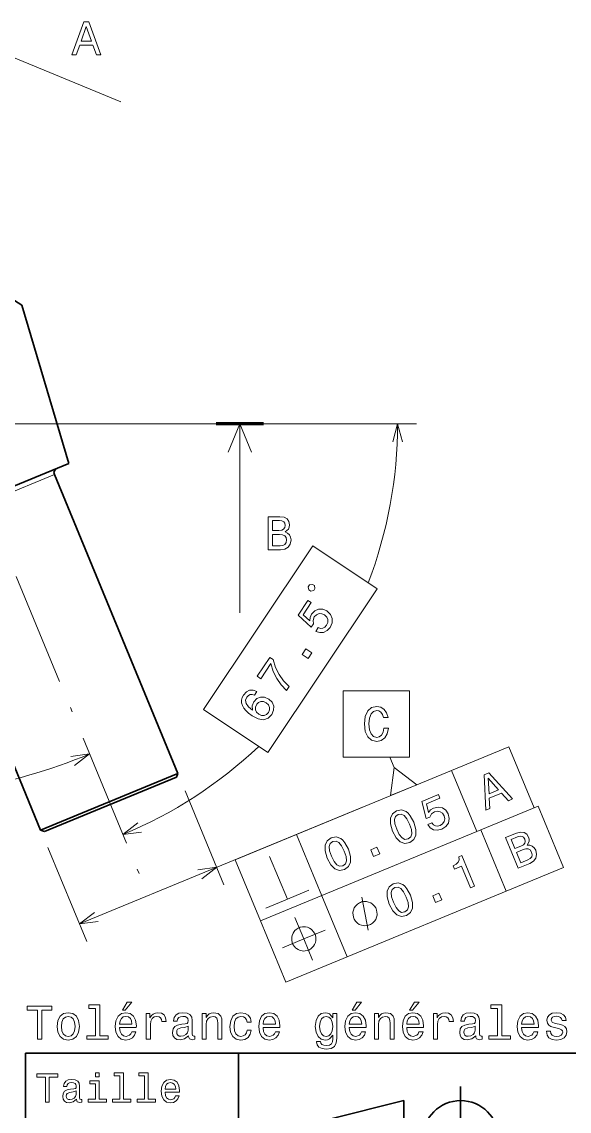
# Model space of a CAD drawing. Extents: x 0 to 420, y 0 to 297.
# Drawn here: x 219.6 to 277.5, y 63.9 to 179.1 of the extents above; entities that cross this region are included whole.
import ezdxf

# ---------------------------------------------------------------- set-up
doc = ezdxf.new("R2010")
doc.units = 0
doc.linetypes.add('DASHDOT', pattern=[18.5, 12, -3, 0.5, -3])

msp = doc.modelspace()

# ---------------------------------------------------------------- linework, layer by layer
at = {"color": 7, "lineweight": 13, "ltscale": 0.5}
msp.add_line((211.583618, 178.257126), (230.067169, 170.617889), dxfattribs=at)
at = {"color": 7, "lineweight": 35, "ltscale": 0.022751}
msp.add_line((218.843613, 149.626175), (219.607834, 149.132095), dxfattribs=at)
at = {"color": 7, "lineweight": 35, "ltscale": 0.436579}
msp.add_line((224.577118, 132.390869), (219.607834, 149.132095), dxfattribs=at)
at = {"color": 7, "linetype": 'DASHDOT', "lineweight": 13}
for p, q in [((211.947617, 137.526825), (232.703812, 87.306007)), ((240.164871, 136.587234), (175.843613, 136.587234))]:
    msp.add_line(p, q, dxfattribs=at)
at = {"color": 7, "lineweight": 13}
for p, q in [((220.29361, 136.587234), (261.339661, 136.587234)), ((242.664871, 136.587234), (242.664871, 116.587227)), ((242.173935, 90.466766), (271.082336, 102.414558)), ((244.847672, 83.997513), (274.184875, 96.122528)), ((247.521393, 77.528267), (276.858612, 89.653282))]:
    msp.add_line(p, q, dxfattribs=at)
at = {"color": 7, "lineweight": 100, "ltscale": 0.125}
msp.add_line((245.164871, 136.587234), (240.164871, 136.587234), dxfattribs=at)
at = {"color": 7, "lineweight": 35, "ltscale": 0.4875}
msp.add_line((206.555634, 124.942619), (224.577118, 132.390869), dxfattribs=at)
at = {"color": 7, "lineweight": 13, "ltscale": 0.3925}
msp.add_line((223.048981, 131.218262), (208.539383, 125.221474), dxfattribs=at)
at = {"color": 7, "lineweight": 35}
for p, q in [((223.048981, 131.218262), (236.112061, 99.611374)), ((208.539383, 125.221474), (221.602448, 93.614578)), ((220, 10), (220, 70)), ((220, 70), (410, 70))]:
    msp.add_line(p, q, dxfattribs=at)
at = {"color": 7, "lineweight": 13, "ltscale": 0.175}
for p, q in [((271.082336, 102.414558), (273.756073, 95.945313)), ((265.041901, 99.918053), (267.715607, 93.448799)), ((274.184875, 96.122528), (276.858612, 89.653282)), ((268.144409, 93.626022), (270.818146, 87.156776)), ((248.643188, 93.140495), (251.31691, 86.671242)), ((242.173935, 90.466766), (244.847672, 83.997513)), ((251.31691, 86.671242), (253.990646, 80.201996)), ((244.847672, 83.997513), (247.521393, 77.528267))]:
    msp.add_line(p, q, dxfattribs=at)
at = {"color": 7, "lineweight": 13, "ltscale": 0.030074}
msp.add_line((258.984222, 100.225647), (258.524719, 101.337395), dxfattribs=at)
at = {"color": 7, "lineweight": 35, "ltscale": 0.3925}
msp.add_line((221.602448, 93.614578), (236.112061, 99.611374), dxfattribs=at)
at = {"color": 7, "lineweight": 35, "ltscale": 0.3775}
msp.add_line((221.994293, 93.451912), (235.949387, 99.219528), dxfattribs=at)
at = {"color": 7, "lineweight": 35, "ltscale": 0.010607}
for p, q in [((236.112061, 99.611374), (235.949387, 99.219528)), ((221.602448, 93.614578), (221.994293, 93.451912))]:
    msp.add_line(p, q, dxfattribs=at)
at = {"color": 34, "lineweight": 13, "ltscale": 0.268608}
for p, q in [((236.875977, 97.763016), (240.979889, 87.833351)), ((222.366379, 91.76622), (226.470291, 81.836563))]:
    msp.add_line(p, q, dxfattribs=at)
at = {"color": 34, "lineweight": 13}
msp.add_line((225.70636, 83.684914), (255.785095, 96.116409), dxfattribs=at)
at = {"color": 7, "lineweight": 35, "ltscale": 0.425}
msp.add_line((242.5, 53), (242.5, 70), dxfattribs=at)
at = {"color": 7, "lineweight": 35, "ltscale": 0.275}
msp.add_line((266, 55.5), (266, 66.5), dxfattribs=at)
at = {"color": 7, "lineweight": 35, "ltscale": 0.206155}
msp.add_line((252, 63), (260, 65), dxfattribs=at)
at = {"color": 7, "lineweight": 35, "ltscale": 0.2}
msp.add_line((260, 65), (260, 57), dxfattribs=at)
at = {"color": 7, "lineweight": 13}
for points in [[(224.893372, 175.590317), (225.357361, 175.590317), (225.72551, 176.619141), (227.122482, 176.619141), (227.490646, 175.590317), (227.964706, 175.590317), (226.683731, 179.095367), (226.169312, 179.095367)], [(225.886902, 177.047806), (226.426514, 178.591034), (226.966141, 177.047806)], [(247.438293, 125.145241), (247.791306, 125.437744), (247.882095, 125.63443), (247.912354, 125.876511), (247.846786, 126.254745), (247.650101, 126.527084), (247.332382, 126.693512), (246.88858, 126.754028), (245.642899, 126.754028), (245.642899, 123.254028), (246.959183, 123.254028), (247.428192, 123.324631), (247.776184, 123.531403), (247.993042, 123.859215), (248.068695, 124.303017), (248.0233, 124.600571), (247.902267, 124.847687), (247.705582, 125.029243)], [(246.792755, 125.301582), (246.106873, 125.301582), (246.106873, 126.335442), (246.833099, 126.335442), (247.105438, 126.305183), (247.297073, 126.214401), (247.413071, 126.05806), (247.453415, 125.826073), (247.40802, 125.594086), (247.286987, 125.432701), (247.080215, 125.331841)], [(246.903702, 123.672615), (246.106873, 123.672615), (246.106873, 124.877945), (246.858322, 124.877945), (247.176041, 124.842644), (247.402985, 124.73674), (247.539154, 124.555183), (247.584534, 124.292931), (247.539154, 124.015556), (247.413071, 123.823914), (247.201248, 123.707916)], [(238.807343, 106.366943), (245.623611, 101.808601), (257.1922, 119.107597), (250.375946, 123.665939)], [(250.470856, 118.950844), (250.600571, 119.144806), (250.536316, 119.468475), (250.342361, 119.598175), (250.018692, 119.533928), (249.888977, 119.339966), (249.953232, 119.016304), (250.147186, 118.886597)], [(250.693207, 114.629257), (251.098633, 114.491592), (251.504303, 114.517586), (251.873856, 114.707283), (252.194656, 115.050919), (252.402344, 115.524788), (252.418411, 115.993347), (252.231598, 116.421631), (251.865631, 116.781631), (251.428101, 116.971085), (250.987503, 116.974518), (250.580215, 116.79187), (250.237, 116.432884), (250.077057, 116.084824), (250.052795, 115.749161), (249.347351, 116.3908), (250.199615, 117.66523), (249.85585, 117.895119), (248.81575, 116.339813), (250.204285, 115.077553), (250.428558, 115.412926), (250.394135, 115.787842), (250.530334, 116.145721), (250.755859, 116.383179), (251.02739, 116.498886), (251.319717, 116.49147), (251.614655, 116.36097), (251.847931, 116.138229), (251.963638, 115.866714), (251.956223, 115.574387), (251.825714, 115.279434), (251.647781, 115.076874), (251.436417, 114.969482), (251.201401, 114.944641), (250.953918, 115.019127)], [(247.603897, 108.367607), (247.887054, 108.791016), (247.287857, 109.391937), (246.804871, 110.066833), (246.435272, 110.811493), (246.173492, 111.635727), (245.825531, 111.868416), (244.491058, 109.872925), (244.872559, 109.617813), (245.937881, 111.210846), (246.19545, 110.371231), (246.553864, 109.627983), (247.020081, 108.96431)], [(249.876984, 111.76664), (250.263855, 112.345169), (249.639221, 112.762886), (249.25235, 112.184364)], [(244.464142, 108.272247), (244.07132, 108.419678), (243.696426, 108.403435), (243.346481, 108.224899), (243.045288, 107.892426), (242.90921, 107.625465), (242.845886, 107.358398), (242.849686, 107.08284), (242.927612, 106.800186), (243.074081, 106.520226), (243.293274, 106.240158), (243.585205, 105.959991), (243.947113, 105.69371), (244.58725, 105.362686), (245.156418, 105.279343), (245.637817, 105.436714), (246.028625, 105.830597), (246.225113, 106.287704), (246.235535, 106.729691), (246.059875, 107.138374), (245.71347, 107.473175), (245.267548, 107.668236), (244.832565, 107.680054), (244.440674, 107.511368), (244.126892, 107.187309), (243.944397, 106.732986), (243.984314, 106.275536), (243.565216, 106.646805), (243.323746, 107.002426), (243.264084, 107.339615), (243.38765, 107.66954), (243.561371, 107.85672), (243.755936, 107.957153), (243.972748, 107.963837), (244.206223, 107.886566)], [(253.578186, 108.337395), (253.578186, 101.337395), (260.578186, 101.337395), (260.578186, 108.337395)], [(245.445724, 107.063721), (245.679001, 106.840988), (245.801727, 106.589035), (245.809723, 106.310684), (245.694641, 106.047882), (245.487305, 105.828575), (245.231201, 105.726837), (244.948669, 105.73983), (244.659332, 105.878723), (244.427444, 106.09446), (244.308914, 106.343613), (244.312103, 106.620552), (244.439819, 106.911308), (244.637314, 107.10685), (244.87944, 107.205811), (245.154968, 107.191429)], [(257.895203, 104.38855), (257.794312, 103.96492), (257.627899, 103.662323), (257.395905, 103.475723), (257.123566, 103.415207), (256.795776, 103.505981), (256.538574, 103.77832), (256.367096, 104.222122), (256.311615, 104.837395), (256.367096, 105.447624), (256.533508, 105.896469), (256.79071, 106.168808), (257.123566, 106.264633), (257.365662, 106.214195), (257.572418, 106.072983), (257.733795, 105.846039), (257.844757, 105.533356), (258.323853, 105.533356), (258.172577, 106.012466), (257.910309, 106.37558), (257.552246, 106.602524), (257.123566, 106.683212), (256.588989, 106.557137), (256.180481, 106.204109), (255.918243, 105.624138), (255.827469, 104.837395), (255.918243, 104.050652), (256.180481, 103.47068), (256.588989, 103.11261), (257.123566, 102.991577), (257.59259, 103.087395), (257.970825, 103.354691), (258.238129, 103.793442), (258.379333, 104.38855)], [(261.362854, 98.397507), (258.984222, 100.225647), (258.590302, 97.251617)], [(267.045593, 87.491158), (267.469727, 87.666451), (266.12323, 90.924377), (265.806274, 90.793388), (265.839905, 90.474403), (265.751099, 90.213966), (265.540985, 89.996155), (265.202148, 89.812469), (265.338928, 89.481552), (266.093994, 89.793617)], [(258.447693, 85.787582), (258.820038, 85.084724), (259.254852, 84.653244), (259.735382, 84.480782), (260.262512, 84.578583), (260.700195, 84.879532), (260.918762, 85.340942), (260.917419, 85.951569), (260.689545, 86.714142), (260.314484, 87.410408), (260.106476, 87.662781), (259.882416, 87.848473), (259.401855, 88.020935), (258.877472, 87.929726), (258.437073, 87.622192), (258.220398, 87.15612), (258.217102, 86.543564)], [(258.895142, 85.972511), (258.699341, 86.55188), (258.648254, 87.005531), (258.759766, 87.329918), (259.037354, 87.542877), (259.379639, 87.586121), (259.687622, 87.435097), (259.971741, 87.077766), (260.242126, 86.529213), (260.43985, 85.945183), (260.490906, 85.491531), (260.379425, 85.167145), (260.104553, 84.96077), (259.759521, 84.910942), (259.451538, 85.061958), (259.167419, 85.419296)], [(263.355133, 85.965897), (263.998322, 86.231728), (263.711304, 86.926193), (263.068115, 86.660362)], [(257.074432, 85.263664), (257.029846, 85.37149), (256.886841, 85.56485), (256.766083, 85.7043), (256.667603, 85.789841), (256.49295, 85.907005), (256.264374, 86.0019), (256.058075, 86.042877), (255.927963, 86.052223), (255.743958, 86.039291), (255.506027, 86.004074), (255.398209, 85.959511), (255.29039, 85.914948), (255.097031, 85.771919), (254.957581, 85.651161), (254.87204, 85.552689), (254.754868, 85.378029), (254.659988, 85.149452), (254.619003, 84.943161), (254.60965, 84.813057), (254.622589, 84.629044), (254.657806, 84.391121), (254.702362, 84.283302), (254.746933, 84.175476), (254.889969, 83.982117), (255.010712, 83.842667), (255.109192, 83.757126), (255.283859, 83.639961), (255.512421, 83.545074), (255.718719, 83.504097), (255.848816, 83.494743), (256.032837, 83.507683), (256.270752, 83.542892), (256.378571, 83.587456), (256.486389, 83.632019), (256.679749, 83.775055), (256.819214, 83.895805), (256.904755, 83.994278), (257.021912, 84.168945), (257.116791, 84.397514), (257.157776, 84.603813), (257.167145, 84.73391), (257.154205, 84.917923), (257.118988, 85.155846)], [(250.605179, 82.589943), (250.560623, 82.697762), (250.417587, 82.891121), (250.296829, 83.030571), (250.198364, 83.116112), (250.023697, 83.233276), (249.79512, 83.328171), (249.588837, 83.369148), (249.458725, 83.378494), (249.274719, 83.365562), (249.036789, 83.330345), (248.92897, 83.285782), (248.821152, 83.241226), (248.627792, 83.09819), (248.488342, 82.977432), (248.402802, 82.87896), (248.285629, 82.7043), (248.19075, 82.475723), (248.149765, 82.269432), (248.140411, 82.139328), (248.153351, 81.955315), (248.188568, 81.717392), (248.233124, 81.609573), (248.277695, 81.501755), (248.420731, 81.308388), (248.541473, 81.168938), (248.639954, 81.083405), (248.814621, 80.966232), (249.043182, 80.871346), (249.249481, 80.830368), (249.379578, 80.821014), (249.563599, 80.833954), (249.801514, 80.869164), (249.909348, 80.913727), (250.017166, 80.95829), (250.210526, 81.101326), (250.349976, 81.222076), (250.435516, 81.320549), (250.552673, 81.495216), (250.647568, 81.723785), (250.688553, 81.930084), (250.697891, 82.060181), (250.684967, 82.244194), (250.64975, 82.482117)], [(221.255753, 71.491531), (221.719727, 71.491531), (221.719727, 74.567902), (222.778809, 74.567902), (222.778809, 74.991531), (220.191635, 74.991531), (220.191635, 74.567902), (221.255753, 74.567902)], [(227.398407, 74.739372), (227.398407, 71.864731), (226.48558, 71.864731), (226.48558, 71.491531), (228.749985, 71.491531), (228.749985, 71.864731), (227.842209, 71.864731), (227.842209, 75.112572), (226.702438, 75.112572), (226.702438, 74.739372)], [(230.247818, 74.567902), (230.54538, 74.567902), (231.246384, 75.425247), (230.752151, 75.425247)], [(254.536011, 74.567902), (254.833557, 74.567902), (255.534561, 75.425247), (255.040329, 75.425247)], [(260.608063, 74.567902), (260.905609, 74.567902), (261.606598, 75.425247), (261.112366, 75.425247)], [(269.90271, 74.739372), (269.90271, 71.864731), (268.989899, 71.864731), (268.989899, 71.491531), (271.254303, 71.491531), (271.254303, 71.864731), (270.346527, 71.864731), (270.346527, 75.112572), (269.206757, 75.112572), (269.206757, 74.739372)], [(223.348694, 72.843117), (223.429382, 72.227844), (223.661377, 71.773949), (224.029526, 71.491531), (224.523758, 71.395714), (225.012955, 71.491531), (225.381104, 71.768906), (225.613098, 72.222801), (225.698837, 72.843117), (225.613098, 73.458389), (225.381104, 73.91732), (225.012955, 74.194702), (224.523758, 74.295563), (224.029526, 74.194702), (223.661377, 73.912277), (223.429382, 73.458389)], [(223.802582, 72.84816), (223.847961, 73.302048), (223.989182, 73.62986), (224.216125, 73.831589), (224.523758, 73.902191), (224.826355, 73.831589), (225.053299, 73.634903), (225.194504, 73.302048), (225.244949, 72.84816), (225.194504, 72.389229), (225.053299, 72.056374), (224.826355, 71.854645), (224.523758, 71.789085), (224.216125, 71.854645), (223.989182, 72.056374), (223.847961, 72.389229)], [(229.940186, 72.717033), (231.715408, 72.717033), (231.720444, 72.923805), (231.639755, 73.503777), (231.417847, 73.9375), (231.064835, 74.199745), (230.59581, 74.295563), (230.136871, 74.194702), (229.783844, 73.912277), (229.5569, 73.453346), (229.476212, 72.84816), (229.551865, 72.227844), (229.778809, 71.773949), (230.126785, 71.491531), (230.580673, 71.395714), (230.974045, 71.461273), (231.296814, 71.632744), (231.533844, 71.905075), (231.670013, 72.268188), (231.231262, 72.268188), (231.140472, 72.06646), (231.009354, 71.915161), (230.636154, 71.794128), (230.348694, 71.849602), (230.131836, 72.026115), (229.990616, 72.313576), (229.940186, 72.701904)], [(229.940186, 73.090233), (229.995667, 73.438217), (230.131836, 73.695419), (230.338608, 73.851761), (230.610931, 73.907234), (230.878235, 73.851761), (231.085007, 73.695419), (231.211075, 73.438217), (231.25647, 73.090233)], [(232.754303, 71.491531), (233.19812, 71.491531), (233.19812, 73.039803), (233.2435, 73.413002), (233.379669, 73.68029), (233.601578, 73.841675), (233.899124, 73.897148), (234.121017, 73.861847), (234.287445, 73.760986), (234.388321, 73.589516), (234.423615, 73.357529), (234.872467, 73.357529), (234.811951, 73.766029), (234.645523, 74.058533), (234.368149, 74.235046), (233.989899, 74.295563), (233.732697, 74.255219), (233.510788, 74.154358), (233.314102, 73.982887), (233.157761, 73.7509), (233.157761, 74.199745), (232.754303, 74.199745)], [(237.232697, 71.844559), (237.232697, 71.82943), (237.257904, 71.657959), (237.333557, 71.536919), (237.651276, 71.441101), (237.898407, 71.481445), (237.898407, 71.824387), (237.792496, 71.809258), (237.651276, 71.874817), (237.626068, 72.076546), (237.626068, 73.478561), (237.565552, 73.836632), (237.389038, 74.088791), (237.08139, 74.240089), (236.647675, 74.295563), (236.224045, 74.235046), (235.911377, 74.063576), (235.714691, 73.796288), (235.649124, 73.44326), (235.649124, 73.413002), (236.047531, 73.413002), (236.08284, 73.624817), (236.193787, 73.776115), (236.375351, 73.86689), (236.632553, 73.902191), (236.879669, 73.876976), (237.056183, 73.801331), (237.162094, 73.670204), (237.197388, 73.488647), (237.177216, 73.276833), (237.096527, 73.170929), (236.894806, 73.120491), (236.516556, 73.080147), (236.08284, 72.989372), (235.775208, 72.827988), (235.593643, 72.575829), (235.538177, 72.202629), (235.588608, 71.869774), (235.744949, 71.622658), (235.997101, 71.466316), (236.345093, 71.410843), (236.814102, 71.516747)], [(238.659927, 71.491531), (239.103729, 71.491531), (239.103729, 73.054932), (239.149124, 73.413002), (239.29538, 73.675247), (239.522324, 73.836632), (239.824921, 73.897148), (240.066986, 73.846718), (240.218292, 73.710548), (240.29393, 73.483604), (240.319153, 73.181015), (240.319153, 71.491531), (240.762955, 71.491531), (240.762955, 73.27179), (240.742783, 73.62986), (240.652008, 73.927414), (240.354462, 74.199745), (239.890472, 74.295563), (239.63327, 74.260262), (239.416412, 74.164444), (239.229813, 74.003059), (239.083557, 73.786201), (239.083557, 74.199745), (238.659927, 74.199745)], [(243.420731, 73.302048), (243.859497, 73.302048), (243.768723, 73.705505), (243.551865, 74.023232), (243.213959, 74.219917), (242.775208, 74.295563), (242.291046, 74.194702), (241.922897, 73.912277), (241.690918, 73.453346), (241.610214, 72.838074), (241.685867, 72.227844), (241.912811, 71.773949), (242.270874, 71.491531), (242.760071, 71.395714), (243.193787, 71.471359), (243.531693, 71.683174), (243.763672, 72.016029), (243.864532, 72.459831), (243.440918, 72.459831), (243.365265, 72.177414), (243.224045, 71.965591), (243.022324, 71.834473), (242.775208, 71.794128), (242.46756, 71.859688), (242.245667, 72.061417), (242.109497, 72.389229), (242.064102, 72.853203), (242.109497, 73.307091), (242.250702, 73.634903), (242.477661, 73.836632), (242.775208, 73.907234), (243.037445, 73.861847), (243.234131, 73.745857), (243.365265, 73.554214)], [(245.1203, 72.717033), (246.895523, 72.717033), (246.900558, 72.923805), (246.81987, 73.503777), (246.597961, 73.9375), (246.244949, 74.199745), (245.775925, 74.295563), (245.316986, 74.194702), (244.963959, 73.912277), (244.737015, 73.453346), (244.656326, 72.84816), (244.731979, 72.227844), (244.958923, 71.773949), (245.3069, 71.491531), (245.760788, 71.395714), (246.15416, 71.461273), (246.476929, 71.632744), (246.713959, 71.905075), (246.850128, 72.268188), (246.411377, 72.268188), (246.320587, 72.06646), (246.189468, 71.915161), (245.816269, 71.794128), (245.528809, 71.849602), (245.311951, 72.026115), (245.170731, 72.313576), (245.1203, 72.701904)], [(245.1203, 73.090233), (245.175781, 73.438217), (245.311951, 73.695419), (245.518723, 73.851761), (245.791046, 73.907234), (246.05835, 73.851761), (246.265121, 73.695419), (246.391205, 73.438217), (246.436584, 73.090233)], [(252.912094, 71.612572), (252.912094, 74.199745), (252.488464, 74.199745), (252.488464, 73.760986), (252.140472, 74.159401), (251.928665, 74.260262), (251.69162, 74.295563), (251.262955, 74.194702), (250.930099, 73.912277), (250.713242, 73.458389), (250.637589, 72.84816), (250.713242, 72.232887), (250.930099, 71.778992), (251.262955, 71.491531), (251.69162, 71.395714), (251.933701, 71.431015), (252.135437, 71.52179), (252.488464, 71.905075), (252.488464, 71.52179), (252.44812, 71.2192), (252.337158, 71.002335), (252.125336, 70.876259), (251.807617, 70.830872), (251.530243, 70.86113), (251.333557, 70.936775), (251.21756, 71.067902), (251.182266, 71.244415), (250.753586, 71.244415), (250.753586, 71.224243), (250.819153, 70.901474), (251.020874, 70.659401), (251.343643, 70.503059), (251.78241, 70.447586), (252.3069, 70.523232), (252.654877, 70.735046), (252.851563, 71.103203)], [(251.096527, 72.84816), (251.141922, 73.297005), (251.278076, 73.62986), (251.489899, 73.826546), (251.772324, 73.897148), (252.06987, 73.826546), (252.291779, 73.62986), (252.427948, 73.297005), (252.478363, 72.84816), (252.427948, 72.389229), (252.291779, 72.061417), (252.06987, 71.859688), (251.772324, 71.794128), (251.489899, 71.859688), (251.278076, 72.061417), (251.141922, 72.394272)], [(254.228363, 72.717033), (256.003601, 72.717033), (256.008636, 72.923805), (255.927933, 73.503777), (255.706039, 73.9375), (255.353012, 74.199745), (254.883987, 74.295563), (254.425049, 74.194702), (254.072021, 73.912277), (253.845093, 73.453346), (253.764389, 72.84816), (253.840042, 72.227844), (254.066986, 71.773949), (254.414978, 71.491531), (254.868866, 71.395714), (255.262238, 71.461273), (255.584991, 71.632744), (255.822021, 71.905075), (255.958191, 72.268188), (255.51944, 72.268188), (255.42865, 72.06646), (255.297531, 71.915161), (254.924332, 71.794128), (254.636871, 71.849602), (254.420013, 72.026115), (254.278809, 72.313576), (254.228363, 72.701904)], [(254.228363, 73.090233), (254.283844, 73.438217), (254.420013, 73.695419), (254.626785, 73.851761), (254.899124, 73.907234), (255.166412, 73.851761), (255.373184, 73.695419), (255.499268, 73.438217), (255.544647, 73.090233)], [(256.876068, 71.491531), (257.319855, 71.491531), (257.319855, 73.054932), (257.365265, 73.413002), (257.511505, 73.675247), (257.738464, 73.836632), (258.041046, 73.897148), (258.283112, 73.846718), (258.434418, 73.710548), (258.510071, 73.483604), (258.535278, 73.181015), (258.535278, 71.491531), (258.979095, 71.491531), (258.979095, 73.27179), (258.958923, 73.62986), (258.868134, 73.927414), (258.570587, 74.199745), (258.106628, 74.295563), (257.849396, 74.260262), (257.632538, 74.164444), (257.445953, 74.003059), (257.299683, 73.786201), (257.299683, 74.199745), (256.876068, 74.199745)], [(260.300415, 72.717033), (262.075623, 72.717033), (262.080688, 72.923805), (261.999969, 73.503777), (261.778076, 73.9375), (261.425049, 74.199745), (260.956024, 74.295563), (260.497101, 74.194702), (260.144073, 73.912277), (259.917114, 73.453346), (259.836426, 72.84816), (259.912079, 72.227844), (260.139038, 71.773949), (260.487, 71.491531), (260.940918, 71.395714), (261.33429, 71.461273), (261.657043, 71.632744), (261.894073, 71.905075), (262.030243, 72.268188), (261.591492, 72.268188), (261.500702, 72.06646), (261.369568, 71.915161), (260.996368, 71.794128), (260.708923, 71.849602), (260.492065, 72.026115), (260.35083, 72.313576), (260.300415, 72.701904)], [(260.300415, 73.090233), (260.355896, 73.438217), (260.492065, 73.695419), (260.698822, 73.851761), (260.971161, 73.907234), (261.238464, 73.851761), (261.445221, 73.695419), (261.57132, 73.438217), (261.616699, 73.090233)], [(263.114532, 71.491531), (263.55835, 71.491531), (263.55835, 73.039803), (263.603729, 73.413002), (263.739899, 73.68029), (263.961792, 73.841675), (264.259338, 73.897148), (264.481262, 73.861847), (264.647675, 73.760986), (264.748535, 73.589516), (264.783844, 73.357529), (265.232697, 73.357529), (265.17218, 73.766029), (265.005737, 74.058533), (264.728363, 74.235046), (264.350128, 74.295563), (264.092926, 74.255219), (263.871033, 74.154358), (263.674316, 73.982887), (263.518005, 73.7509), (263.518005, 74.199745), (263.114532, 74.199745)], [(267.592926, 71.844559), (267.592926, 71.82943), (267.618134, 71.657959), (267.693787, 71.536919), (268.011505, 71.441101), (268.258636, 71.481445), (268.258636, 71.824387), (268.15271, 71.809258), (268.011505, 71.874817), (267.986298, 72.076546), (267.986298, 73.478561), (267.925781, 73.836632), (267.749268, 74.088791), (267.44162, 74.240089), (267.007904, 74.295563), (266.58429, 74.235046), (266.271606, 74.063576), (266.074921, 73.796288), (266.009338, 73.44326), (266.009338, 73.413002), (266.407776, 73.413002), (266.443054, 73.624817), (266.554016, 73.776115), (266.735565, 73.86689), (266.992767, 73.902191), (267.239899, 73.876976), (267.416412, 73.801331), (267.522308, 73.670204), (267.557617, 73.488647), (267.537445, 73.276833), (267.456757, 73.170929), (267.255035, 73.120491), (266.87677, 73.080147), (266.443054, 72.989372), (266.135437, 72.827988), (265.953857, 72.575829), (265.898407, 72.202629), (265.948822, 71.869774), (266.105164, 71.622658), (266.35733, 71.466316), (266.705322, 71.410843), (267.174316, 71.516747)], [(272.444519, 72.717033), (274.219727, 72.717033), (274.224762, 72.923805), (274.144073, 73.503777), (273.92218, 73.9375), (273.569153, 74.199745), (273.100128, 74.295563), (272.641174, 74.194702), (272.288147, 73.912277), (272.061218, 73.453346), (271.98053, 72.84816), (272.056183, 72.227844), (272.283112, 71.773949), (272.631104, 71.491531), (273.084991, 71.395714), (273.478363, 71.461273), (273.801147, 71.632744), (274.038147, 71.905075), (274.174316, 72.268188), (273.735565, 72.268188), (273.644775, 72.06646), (273.513672, 71.915161), (273.140472, 71.794128), (272.852997, 71.849602), (272.636139, 72.026115), (272.494934, 72.313576), (272.444519, 72.701904)], [(272.444519, 73.090233), (272.499969, 73.438217), (272.636139, 73.695419), (272.842926, 73.851761), (273.115265, 73.907234), (273.382538, 73.851761), (273.589325, 73.695419), (273.715393, 73.438217), (273.760773, 73.090233)], [(276.418579, 73.070061), (275.989899, 73.170929), (275.67218, 73.286919), (275.566254, 73.523949), (275.596527, 73.690376), (275.702423, 73.811417), (275.873901, 73.887062), (276.121002, 73.91732), (276.358032, 73.887062), (276.544647, 73.796288), (276.66568, 73.660118), (276.716125, 73.478561), (277.149841, 73.478561), (277.149841, 73.488647), (277.074188, 73.81646), (276.867401, 74.073662), (276.544647, 74.235046), (276.121002, 74.295563), (275.692352, 74.235046), (275.379669, 74.068619), (275.182983, 73.821503), (275.122467, 73.50882), (275.167847, 73.20623), (275.309052, 72.994415), (275.541046, 72.843117), (275.878937, 72.737206), (276.373169, 72.616173), (276.675781, 72.490089), (276.75647, 72.389229), (276.786713, 72.23793), (276.741333, 72.051331), (276.6203, 71.910118), (276.423615, 71.819344), (276.161377, 71.789085), (275.883972, 71.819344), (275.682251, 71.925247), (275.546082, 72.096718), (275.490601, 72.333748), (275.061951, 72.333748), (275.132538, 71.93029), (275.339325, 71.637787), (275.667114, 71.461273), (276.121002, 71.395714), (276.595093, 71.461273), (276.943054, 71.637787), (277.154877, 71.920204), (277.23053, 72.288361), (277.175049, 72.606087), (277.018707, 72.822945), (276.761505, 72.964157)], [(237.182266, 72.439659), (237.12175, 72.177414), (236.960358, 71.975677), (236.718292, 71.844559), (236.420731, 71.799171), (236.229095, 71.824387), (236.092926, 71.905075), (236.007187, 72.046288), (235.981979, 72.242973), (236.002151, 72.419487), (236.08284, 72.545563), (236.405609, 72.686775), (236.814102, 72.747292), (237.182266, 72.868332)], [(267.54248, 72.439659), (267.481964, 72.177414), (267.320587, 71.975677), (267.078522, 71.844559), (266.780945, 71.799171), (266.589325, 71.824387), (266.453156, 71.905075), (266.367432, 72.046288), (266.342194, 72.242973), (266.362366, 72.419487), (266.443054, 72.545563), (266.765839, 72.686775), (267.174316, 72.747292), (267.54248, 72.868332)], [(222.10231, 64.837173), (222.5, 64.837173), (222.5, 67.47406), (223.407776, 67.47406), (223.407776, 67.837173), (221.190201, 67.837173), (221.190201, 67.47406), (222.10231, 67.47406)], [(225.387604, 65.139771), (225.387604, 65.126801), (225.409225, 64.979828), (225.47406, 64.876076), (225.746399, 64.793945), (225.958206, 64.828529), (225.958206, 65.122475), (225.867432, 65.109505), (225.746399, 65.165703), (225.724777, 65.338615), (225.724777, 66.540344), (225.672913, 66.84726), (225.521606, 67.0634), (225.257919, 67.193085), (224.886169, 67.240631), (224.523056, 67.188759), (224.255051, 67.041786), (224.086456, 66.812675), (224.030258, 66.510086), (224.030258, 66.484146), (224.371765, 66.484146), (224.402023, 66.665703), (224.497116, 66.795387), (224.65274, 66.873199), (224.873199, 66.903458), (225.085022, 66.881844), (225.236313, 66.817001), (225.327087, 66.704605), (225.357346, 66.548988), (225.340057, 66.367432), (225.270889, 66.276657), (225.097977, 66.233429), (224.773773, 66.198845), (224.402023, 66.121033), (224.138336, 65.982704), (223.982712, 65.766571), (223.935165, 65.446686), (223.978394, 65.161385), (224.112396, 64.949562), (224.328537, 64.815559), (224.626801, 64.768013), (225.028824, 64.858788)], [(227.773773, 65.157059), (227.773773, 67.080688), (226.796829, 67.080688), (226.796829, 66.756485), (227.393372, 66.756485), (227.393372, 65.157059), (226.61528, 65.157059), (226.61528, 64.837173), (228.560516, 64.837173), (228.560516, 65.157059)], [(227.786743, 67.940918), (227.38472, 67.940918), (227.38472, 67.508644), (227.786743, 67.508644)], [(229.969742, 67.621033), (229.969742, 65.157059), (229.187317, 65.157059), (229.187317, 64.837173), (231.128235, 64.837173), (231.128235, 65.157059), (230.350143, 65.157059), (230.350143, 67.940918), (229.373199, 67.940918), (229.373199, 67.621033)], [(232.572052, 67.621033), (232.572052, 65.157059), (231.789627, 65.157059), (231.789627, 64.837173), (233.730545, 64.837173), (233.730545, 65.157059), (232.952454, 65.157059), (232.952454, 67.940918), (231.97551, 67.940918), (231.97551, 67.621033)], [(234.750717, 65.887604), (236.272339, 65.887604), (236.276657, 66.064842), (236.207489, 66.561958), (236.017288, 66.933716), (235.714691, 67.158501), (235.312683, 67.240631), (234.919312, 67.154175), (234.616714, 66.912102), (234.422195, 66.51873), (234.353027, 66), (234.417862, 65.4683), (234.612396, 65.079247), (234.91066, 64.837173), (235.299713, 64.755043), (235.636887, 64.811234), (235.913544, 64.958214), (236.116714, 65.191643), (236.233429, 65.502876), (235.857346, 65.502876), (235.779541, 65.329971), (235.667145, 65.200287), (235.34726, 65.096542), (235.100861, 65.144089), (234.914993, 65.295387), (234.793945, 65.541786), (234.750717, 65.874634)], [(234.750717, 66.207489), (234.798279, 66.50576), (234.914993, 66.726219), (235.092224, 66.860229), (235.325653, 66.907776), (235.554749, 66.860229), (235.731995, 66.726219), (235.840057, 66.50576), (235.878967, 66.207489)], [(225.344376, 65.649857), (225.292511, 65.425072), (225.154175, 65.252159), (224.946686, 65.139771), (224.69165, 65.100861), (224.527374, 65.122475), (224.41066, 65.191643), (224.337173, 65.312675), (224.315567, 65.481262), (224.332855, 65.632561), (224.402023, 65.740631), (224.67868, 65.861671), (225.028824, 65.913544), (225.344376, 66.017288)]]:
    msp.add_lwpolyline(points, close=True, dxfattribs=at)
for points in [[(243.907501, 133.587234), (242.664871, 136.587234), (241.422226, 133.587234)], [(259.8573, 134.65538), (259.339661, 136.587234), (258.822021, 134.65538)], [(225.18515, 100.440125), (226.772812, 101.656403), (224.789719, 101.396896)], [(231.877213, 94.363708), (230.289566, 93.147423), (232.272659, 93.406921)], [(247.681229, 86.304764), (246.745422, 88.569008), (245.809616, 90.833244)], [(245.416992, 85.368965), (247.681229, 86.304764), (249.945465, 87.24057)], [(256.233368, 83.022484), (255.543427, 86.524483)], [(250.354965, 79.835518), (249.419159, 82.099754), (248.483353, 84.363991)], [(247.154922, 81.163948), (249.419159, 82.099754), (251.683395, 83.035561)]]:
    msp.add_lwpolyline(points, dxfattribs=at)
at = {"color": 7, "lineweight": 5}
for points in [[(268.650513, 95.728767), (269.079315, 95.905983), (269.026581, 96.997421), (270.317627, 97.531006), (271.050842, 96.720818), (271.488953, 96.901894), (268.966309, 99.651894), (268.490906, 99.455406)], [(269.011993, 97.455231), (268.921234, 99.087563), (270.009399, 97.867462)], [(262.5224, 94.183739), (262.782898, 93.843933), (263.134583, 93.64003), (263.547211, 93.592293), (264.004883, 93.6996), (264.440979, 93.97805), (264.714783, 94.358612), (264.797577, 94.818474), (264.693512, 95.321159), (264.43512, 95.72187), (264.07077, 95.969643), (263.630676, 96.044235), (263.145813, 95.936615), (262.819366, 95.736206), (262.61261, 95.470673), (262.382904, 96.396187), (263.799805, 96.981789), (263.641846, 97.363976), (261.912659, 96.649315), (262.365204, 94.828178), (262.738068, 94.982285), (262.917877, 95.313072), (263.230011, 95.534851), (263.5495, 95.606865), (263.839539, 95.552109), (264.0784, 95.383446), (264.251038, 95.111), (264.321106, 94.796181), (264.266357, 94.506157), (264.097687, 94.267281), (263.825256, 94.09465), (263.564728, 94.025185), (263.329346, 94.053406), (263.120178, 94.163406), (262.955872, 94.362892)], [(258.797913, 93.506622), (259.170258, 92.803764), (259.605072, 92.372292), (260.085632, 92.199821), (260.612732, 92.297623), (261.050415, 92.598572), (261.268982, 93.059982), (261.267639, 93.670609), (261.039795, 94.433182), (260.664703, 95.129456), (260.456726, 95.381821), (260.232635, 95.56752), (259.752075, 95.739983), (259.227722, 95.648766), (258.787292, 95.341232), (258.570648, 94.87516), (258.567322, 94.262611)], [(259.245361, 93.691551), (259.049561, 94.27092), (258.998505, 94.724571), (259.109985, 95.048958), (259.387604, 95.261917), (259.729889, 95.305161), (260.037872, 95.154144), (260.321991, 94.796806), (260.592346, 94.248253), (260.79007, 93.664223), (260.841156, 93.210571), (260.729645, 92.886185), (260.454773, 92.67981), (260.109741, 92.629982), (259.801788, 92.780998), (259.51767, 93.138336)], [(273.030182, 92.010948), (273.24472, 92.416115), (273.253479, 92.632568), (273.188995, 92.867844), (272.983917, 93.192368), (272.69812, 93.368927), (272.340912, 93.401375), (271.907654, 93.287788), (270.756409, 92.811989), (272.093292, 89.577362), (273.309753, 90.080132), (273.716248, 90.324532), (273.958862, 90.648544), (274.034088, 91.034325), (273.934479, 91.473373), (273.77887, 91.731026), (273.572632, 91.913177), (273.321503, 92.005844)], [(251.892426, 90.652588), (252.264771, 89.94973), (252.69957, 89.518257), (253.18013, 89.345795), (253.70723, 89.443588), (254.144913, 89.744537), (254.363495, 90.205948), (254.362152, 90.816574), (254.134293, 91.579147), (253.759201, 92.275421), (253.551224, 92.527794), (253.327133, 92.713486), (252.846588, 92.885948), (252.322205, 92.794739), (251.88179, 92.487198), (251.665146, 92.021126), (251.661835, 91.408577)], [(252.339859, 90.837517), (252.144058, 91.416885), (252.093002, 91.870537), (252.204498, 92.194923), (252.482101, 92.407883), (252.824387, 92.451126), (253.13237, 92.30011), (253.416473, 91.942772), (253.686844, 91.394226), (253.884567, 90.810188), (253.935638, 90.356537), (253.824142, 90.03215), (253.549271, 89.825783), (253.204254, 89.775948), (252.896271, 89.926971), (252.612167, 90.284302)], [(272.373871, 91.908867), (271.73999, 91.646889), (271.345093, 92.602356), (272.016266, 92.879745), (272.27951, 92.955803), (272.491302, 92.945107), (272.658203, 92.844925), (272.784119, 92.645943), (272.83078, 92.414207), (272.780548, 92.218826), (272.627991, 92.046631)], [(256.799866, 90.83091), (257.443054, 91.096741), (257.156036, 91.791206), (256.512848, 91.525375)], [(273.098602, 90.445793), (272.362213, 90.141434), (271.901825, 91.255371), (272.596283, 91.542397), (272.903381, 91.631126), (273.153595, 91.619934), (273.348785, 91.504158), (273.490875, 91.279129), (273.554901, 91.005447), (273.511566, 90.780174), (273.360107, 90.592072)]]:
    msp.add_lwpolyline(points, close=True, dxfattribs=at)
at = {"color": 34, "lineweight": 13}
for points in [[(238.628311, 88.465424), (240.215973, 89.681709), (238.23288, 89.422203)], [(227.294022, 84.901199), (225.70636, 83.684914), (227.689453, 83.94442)]]:
    msp.add_lwpolyline(points, dxfattribs=at)
at = {"color": 7, "lineweight": 35}
msp.add_circle((266, 61), 4, dxfattribs=at)
at = {"color": 7, "lineweight": 13}
for centre, radius, start, end in [((212.335968, 136.587234), 47.003708, 339.017341, 0.00001), ((203.34874, 158.332352), 61.325771, 279.768862, 292.455235), ((212.335968, 136.587234), 47.003708, 292.455235, 313.4379)]:
    msp.add_arc(centre, radius, start, end, dxfattribs=at)
at = {"color": 7, "lineweight": 35}
msp.add_arc((223.511063, 131.409241), 0.5, 112.455226, 202.455225, dxfattribs=at)

doc.saveas('drawing.dxf')
